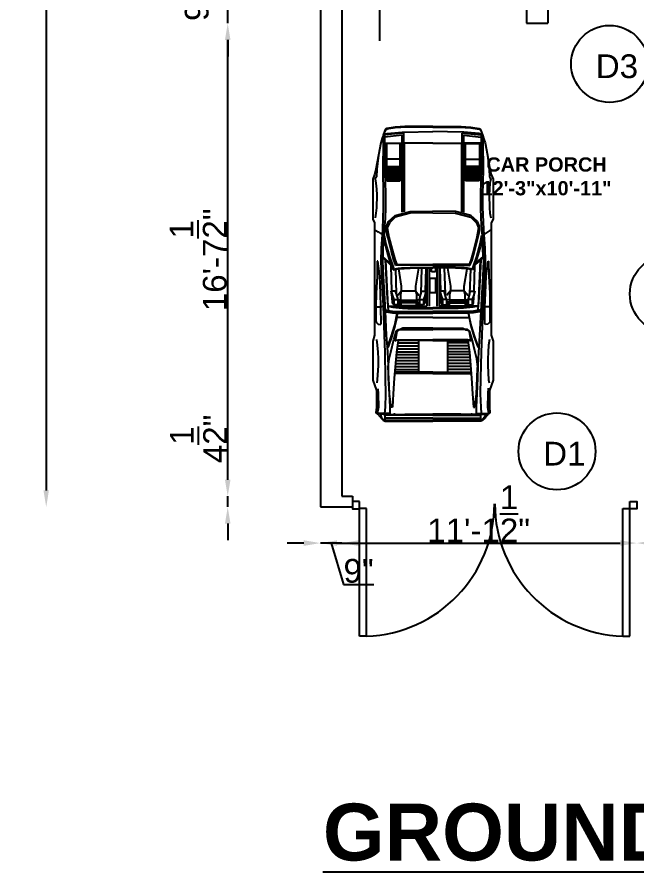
# Model space of a CAD drawing. Header units: inches. Extents: x -1280 to -565, y 3439 to 8161.
# Drawn here: x -1089.1 to -827.7, y 3439.1 to 3799.6 of the extents above; entities that cross this region are included whole.
import ezdxf

# ---------------------------------------------------------------- set-up
doc = ezdxf.new("R2010")
doc.units = ezdxf.units.IN
for name, color, linetype in [('Dimension', 7, 'Continuous'), ('Doors', 1, 'Continuous'), ('Interior Fixture', 222, 'Continuous'), ('Interior wall', 7, 'Continuous'), ('scdulue', 114, 'Continuous'), ('Stairs', 3, 'Continuous'), ('Text', 250, 'Continuous')]:
    doc.layers.add(name, color=color, linetype=linetype)
doc.styles.get("Standard").update_dxf_attribs({"font": 'arial.ttf'})
doc.dimstyles.new('ISO-25', dxfattribs={"dimtxt": 10, "dimasz": 7, "dimexe": 1.25, "dimexo": 0.625, "dimtad": 1, "dimdec": 1, "dimlunit": 4, "dimtxsty": 'Standard', "dimcen": 2.5, "dimse1": 1, "dimse2": 1, "dimadec": 0, "dimazin": 0, "dimtfac": 1, "dimtdec": 1, "dimtmove": 0, "dimatfit": 3, "dimfxl": 0, "dimarcsym": 0})

# ---------------------------------------------------------------- blocks, each defined once
blk = doc.blocks.new('Main Gate')
at = {"layer": 'Doors'}
for p, q in [((-640.68, 4098.29), (-640.68, 4062.29)), ((-638.68, 4098.29), (-638.68, 4062.29)), ((-566.5, 4098.29), (-566.5, 4062.29)), ((-564.5, 4098.29), (-564.5, 4062.29))]:
    blk.add_line(p, q, dxfattribs=at)
for centre, start, end in [((-640.05, 4060.92), 0, 87.9082), ((-565.14, 4060.92), 92.0918, 180)]:
    blk.add_arc(centre, 37.39, start, end, dxfattribs=at)
blk = doc.blocks.new('main')
at = {"layer": 'Doors'}
blk.add_blockref('Main Gate', (0, 0), dxfattribs=at)
blk = doc.blocks.new('gate')
at = {"layer": 'Doors'}
for points in [[(-640.68, 4060.35), (-642.68, 4060.35), (-642.68, 4062.35), (-640.68, 4062.35)], [(-564.5, 4060.35), (-562.5, 4060.35), (-562.5, 4062.35), (-564.5, 4062.35)]]:
    blk.add_lwpolyline(points, close=True, dxfattribs=at)
blk.add_blockref('main', (0, 0), dxfattribs=at)
blk = doc.blocks.new('2')
at = {"layer": 'Doors'}
for p, q in [((-638.68, 4098.29), (-640.68, 4098.29)), ((-566.5, 4098.29), (-564.5, 4098.29)), ((-638.68, 4062.29), (-640.68, 4062.29)), ((-566.5, 4062.29), (-564.5, 4062.29))]:
    blk.add_line(p, q, dxfattribs=at)
blk.add_blockref('gate', (0, 0), dxfattribs=at)
blk = doc.blocks.new('A$C70F44388')
for p, q in [((703, 1729), (773, 1754)), ((773, 1754), (1357, 1754)), ((1357, 1754), (1408, 1729)), ((3048, 1729), (3138, 1754)), ((3138, 1754), (3708, 1754)), ((3708, 1754), (3858, 1701)), ((175, 1617), (239, 1638)), ((239, 1638), (423, 1671)), ((423, 1671), (627, 1709)), ((423, 1671), (627, 1697)), ((627, 1709), (703, 1729)), ((627, 1697), (735, 1703)), ((735, 1703), (766, 1722)), ((766, 1722), (830, 1709)), ((830, 1709), (919, 1703)), ((919, 1703), (1001, 1697)), ((1001, 1697), (1192, 1703)), ((1192, 1703), (1268, 1709)), ((1268, 1709), (1338, 1722)), ((1408, 1729), (1522, 1729)), ((1516, 1729), (1522, 1709)), ((1522, 1729), (3048, 1729)), ((1522, 1709), (1541, 1678)), ((1541, 1678), (1580, 1620)), ((1586, 1620), (1777, 1633)), ((1777, 1633), (1967, 1639)), ((1967, 1690), (2190, 1694)), ((1967, 1683), (1967, 1690)), ((2190, 1655), (1967, 1683)), ((1967, 1639), (2190, 1630)), ((2190, 1694), (2437, 1706)), ((2437, 1643), (2190, 1655)), ((2190, 1630), (2437, 1616)), ((2437, 1706), (2635, 1709)), ((2641, 1636), (2437, 1643)), ((2622, 1729), (2635, 1709)), ((2635, 1636), (2622, 1605)), ((2635, 1709), (2635, 1636)), ((2635, 1709), (2641, 1709)), ((2641, 1709), (2844, 1709)), ((2882, 1635), (2641, 1636)), ((2844, 1709), (2858, 1706)), ((2858, 1706), (2889, 1678)), ((2895, 1644), (2882, 1635)), ((2889, 1678), (2895, 1644)), ((3111, 1703), (3194, 1690)), ((3194, 1690), (3296, 1684)), ((3296, 1684), (3397, 1678)), ((3397, 1678), (3492, 1678)), ((3492, 1678), (3702, 1690)), ((3702, 1690), (3747, 1697)), ((3825, 1683), (3905, 1678)), ((3858, 1701), (4102, 1703)), ((3905, 1678), (4102, 1671)), ((4102, 1703), (4185, 1709)), ((4102, 1671), (4192, 1690)), ((4185, 1709), (4198, 1690)), ((4192, 1690), (4185, 1709)), ((4192, 1641), (4192, 1690)), ((4192, 1506), (4192, 1641)), ((4198, 1690), (4200, 1674)), ((4204, 1641), (4200, 1674)), ((4200, 1674), (4217, 1671)), ((4204, 1582), (4204, 1641)), ((4217, 1671), (4245, 1643)), ((4217, 1639), (4242, 1633)), ((4242, 1633), (4280, 1601)), ((4245, 1643), (4255, 1639)), ((4255, 1639), (4293, 1601)), ((13, 1430), (32, 1551)), ((23, 1430), (42, 1551)), ((32, 1551), (48, 1573)), ((42, 1551), (61, 1576)), ((48, 1573), (139, 1605)), ((61, 1576), (124, 1601)), ((107, 1545), (87, 1328)), ((99, 1328), (124, 1582)), ((112, 1582), (107, 1545)), ((124, 1601), (112, 1582)), ((124, 1582), (627, 1582)), ((131, 1328), (156, 1582)), ((139, 1605), (175, 1617)), ((139, 1605), (239, 1604)), ((239, 1604), (627, 1608)), ((245, 1570), (245, 1341)), ((452, 1570), (245, 1570)), ((252, 1557), (627, 1557)), ((252, 1354), (252, 1557)), ((480, 1557), (452, 1570)), ((480, 1354), (480, 1557)), ((585, 1544), (585, 1363)), ((607, 1544), (607, 1363)), ((627, 1608), (1001, 1601)), ((627, 1582), (798, 1576)), ((627, 1557), (798, 1551)), ((629, 1544), (629, 1363)), ((650, 1544), (650, 1363)), ((672, 1544), (672, 1363)), ((694, 1544), (694, 1363)), ((716, 1544), (716, 1363)), ((737, 1544), (737, 1363)), ((759, 1544), (759, 1363)), ((781, 1544), (781, 1363)), ((798, 1576), (1001, 1570)), ((798, 1551), (798, 1354)), ((1001, 1601), (1186, 1601)), ((1001, 1570), (1186, 1570)), ((1186, 1601), (1504, 1614)), ((1186, 1570), (1348, 1576)), ((1389, 1525), (1300, 1430)), ((1326, 1430), (1408, 1512)), ((1348, 1576), (1504, 1588)), ((1465, 1557), (1389, 1525)), ((1408, 1512), (1484, 1544)), ((1538, 1558), (1465, 1557)), ((1484, 1544), (1618, 1519)), ((1504, 1614), (1586, 1620)), ((1504, 1588), (1592, 1595)), ((1631, 1531), (1538, 1558)), ((1580, 1620), (1592, 1595)), ((1592, 1595), (1777, 1608)), ((1592, 1595), (1592, 1588)), ((1592, 1588), (1723, 1563)), ((1618, 1519), (1797, 1474)), ((1810, 1487), (1631, 1531)), ((1777, 1604), (1635, 1595)), ((1635, 1595), (1748, 1570)), ((1723, 1563), (1902, 1512)), ((1748, 1570), (1928, 1519)), ((1904, 1611), (1777, 1604)), ((1777, 1608), (1916, 1611)), ((1902, 1512), (2029, 1468)), ((2014, 1486), (1904, 1611)), ((1916, 1611), (1967, 1614)), ((1916, 1611), (2037, 1481)), ((1928, 1519), (2014, 1486)), ((1949, 1577), (2437, 1552)), ((1957, 1568), (2628, 1538)), ((1967, 1614), (2190, 1605)), ((2190, 1605), (2437, 1591)), ((2437, 1616), (2622, 1605)), ((2437, 1591), (2609, 1580)), ((2437, 1552), (2628, 1538)), ((2609, 1580), (2705, 1576)), ((2622, 1605), (2615, 1580)), ((2622, 1605), (3048, 1590)), ((2628, 1538), (2628, 966)), ((2628, 1538), (2689, 1528)), ((2628, 1538), (2641, 1461)), ((2679, 1576), (2685, 1557)), ((2685, 1557), (2689, 1528)), ((2689, 1528), (2698, 1468)), ((2705, 1577), (3048, 1558)), ((2705, 1576), (2705, 1577)), ((2705, 1576), (2711, 1557)), ((2711, 1557), (2724, 1468)), ((3048, 1590), (3296, 1581)), ((3048, 1558), (3227, 1547)), ((3214, 1536), (3073, 1487)), ((3079, 1481), (3219, 1531)), ((3200, 1549), (3217, 1542)), ((3217, 1542), (3214, 1536)), ((3219, 1531), (3232, 1538)), ((3227, 1547), (3296, 1543)), ((3232, 1538), (3230, 1544)), ((3296, 1581), (3677, 1573)), ((3296, 1543), (3492, 1531)), ((3396, 1516), (3296, 1493)), ((3518, 1531), (3396, 1516)), ((3492, 1531), (3677, 1529)), ((3677, 1523), (3524, 1529)), ((3677, 1573), (3905, 1568)), ((3677, 1529), (3905, 1518)), ((3905, 1511), (3677, 1523)), ((3905, 1568), (4102, 1576)), ((3905, 1518), (4102, 1506)), ((4102, 1487), (3905, 1511)), ((4102, 1576), (4192, 1582)), ((4102, 1506), (4204, 1506)), ((4192, 1582), (4204, 1582)), ((4204, 1601), (4210, 1594)), ((4204, 1506), (4204, 1582)), ((4210, 1594), (4210, 1456)), ((4217, 877), (4217, 1576)), ((4293, 1576), (4217, 1576)), ((4261, 877), (4261, 1576)), ((4280, 1601), (4293, 1576)), ((4293, 1601), (4306, 1576)), ((4293, 1576), (4293, 877)), ((4306, 1576), (4306, 877)), ((0, 1290), (13, 1430)), ((10, 1264), (23, 1430)), ((1300, 1430), (1243, 1207)), ((1268, 1207), (1326, 1430)), ((1797, 1474), (1941, 1436)), ((1954, 1449), (1810, 1487)), ((1941, 1436), (2019, 1404)), ((2030, 1417), (1954, 1449)), ((2014, 1486), (2060, 1468)), ((2027, 1481), (2014, 1486)), ((2019, 1404), (2019, 1207)), ((2037, 1481), (2027, 1481)), ((2029, 1468), (2088, 1449)), ((2029, 1334), (2030, 1417)), ((2405, 1477), (2032, 1487)), ((2060, 1468), (2094, 1455)), ((2069, 1379), (2064, 1334)), ((2088, 1449), (2069, 1379)), ((2080, 1379), (2072, 1207)), ((2094, 1455), (2080, 1379)), ((2336, 1334), (2080, 1376)), ((2086, 1423), (2447, 1412)), ((2400, 1334), (2469, 1390)), ((2406, 1487), (2405, 1477)), ((2406, 1424), (2405, 1477)), ((2495, 1474), (2406, 1487)), ((2406, 1487), (2476, 1468)), ((2447, 1412), (2406, 1424)), ((2447, 1412), (2527, 1392)), ((2476, 1468), (2527, 1449)), ((2584, 1468), (2495, 1474)), ((2527, 1449), (2527, 1392)), ((2527, 1449), (2603, 1449)), ((2527, 1392), (2546, 1392)), ((2527, 1392), (2539, 1347)), ((2546, 1392), (2564, 1350)), ((2546, 1392), (2609, 1392)), ((2564, 1373), (2609, 1373)), ((2609, 1449), (2584, 1468)), ((2609, 1373), (2609, 1449)), ((2615, 1373), (2609, 1373)), ((2628, 1487), (2641, 1424)), ((2641, 1461), (2647, 1417)), ((2641, 1424), (2651, 1347)), ((2647, 1417), (2654, 1322)), ((2698, 1468), (2705, 1398)), ((2705, 1398), (2705, 1373)), ((2724, 1468), (2729, 1398)), ((2902, 1436), (2729, 1398)), ((2729, 1398), (2793, 1404)), ((2729, 1398), (2730, 1277)), ((2793, 1404), (2915, 1432)), ((2793, 877), (2793, 1404)), ((3073, 1487), (2902, 1436)), ((2915, 1432), (3079, 1481)), ((2985, 1411), (2968, 1379)), ((2968, 1379), (2968, 1354)), ((2971, 1354), (2978, 1379)), ((2978, 1379), (2997, 1404)), ((3115, 1449), (2985, 1411)), ((2997, 1404), (3136, 1430)), ((3296, 1493), (3115, 1449)), ((3124, 1411), (3117, 1385)), ((3117, 1385), (3117, 877)), ((3136, 1430), (3124, 1411)), ((3127, 1385), (3296, 1411)), ((3127, 877), (3127, 1385)), ((3160, 1390), (3160, 1093)), ((3204, 1397), (3204, 1093)), ((3247, 1403), (3247, 1093)), ((3291, 1410), (3291, 1093)), ((3296, 1411), (3677, 1442)), ((3334, 1414), (3334, 1093)), ((3378, 1417), (3378, 1093)), ((3421, 1421), (3421, 1093)), ((3465, 1425), (3465, 1093)), ((3508, 1427), (3508, 1093)), ((3552, 1431), (3552, 1093)), ((3588, 877), (3588, 1434)), ((3607, 877), (3607, 1436)), ((3677, 1442), (3905, 1455)), ((3905, 1455), (4102, 1468)), ((4102, 1468), (4102, 1487)), ((4210, 1456), (4204, 1450)), ((4204, 1450), (4204, 1435)), ((4204, 1429), (4204, 1450)), ((4204, 1435), (4210, 1429)), ((4210, 1429), (4210, 1291)), ((0, 877), (0, 1290)), ((10, 877), (10, 1264)), ((87, 1304), (74, 877)), ((87, 1328), (87, 1304)), ((100, 1304), (99, 1328)), ((239, 1303), (100, 1304)), ((1254, 1328), (131, 1328)), ((1247, 1303), (239, 1303)), ((245, 1341), (452, 1341)), ((245, 1296), (1247, 1296)), ((245, 877), (245, 1296)), ((798, 1354), (252, 1354)), ((452, 1341), (480, 1354)), ((2028, 1207), (2029, 1334)), ((2064, 1334), (2059, 1207)), ((2400, 1334), (2336, 1334)), ((2450, 1347), (2400, 1334)), ((2400, 1334), (2400, 1131)), ((2539, 1347), (2450, 1347)), ((2539, 1347), (2539, 1118)), ((2564, 1350), (2564, 1373)), ((2564, 1373), (2578, 1347)), ((2564, 1093), (2564, 1350)), ((2578, 1347), (2622, 1347)), ((2578, 1118), (2578, 1347)), ((2622, 1347), (2615, 1373)), ((2622, 1118), (2622, 1347)), ((2651, 1347), (2652, 1246)), ((2654, 1322), (2660, 1246)), ((2705, 1373), (2705, 1252)), ((2705, 1252), (2705, 877)), ((2730, 1277), (2730, 877)), ((2946, 1315), (2968, 1354)), ((2946, 877), (2946, 1315)), ((2968, 1354), (2971, 1354)), ((2968, 1354), (2971, 877)), ((4210, 1291), (4204, 1284)), ((4204, 1284), (4204, 877)), ((1243, 1207), (1237, 877)), ((1262, 877), (1268, 1207)), ((2019, 1207), (2018, 877)), ((2025, 877), (2028, 1207)), ((2059, 1207), (2055, 877)), ((2072, 1207), (2068, 877)), ((2071, 1088), (2336, 1131)), ((2336, 1131), (2400, 1131)), ((2400, 1131), (2450, 1118)), ((2400, 1131), (2469, 1076)), ((2652, 1246), (2652, 877)), ((2660, 1246), (2660, 877)), ((2070, 1043), (2447, 1053)), ((2406, 1042), (2405, 989)), ((2527, 1074), (2406, 1042)), ((2450, 1118), (2539, 1118)), ((2476, 998), (2527, 1017)), ((2539, 1118), (2527, 1074)), ((2527, 1074), (2527, 1017)), ((2527, 1074), (2609, 1074)), ((2527, 1017), (2603, 1017)), ((2564, 1093), (2578, 1118)), ((2615, 1093), (2564, 1093)), ((2622, 1118), (2578, 1118)), ((2584, 998), (2609, 1017)), ((2609, 1093), (2615, 1093)), ((2609, 1017), (2609, 1093)), ((2615, 1093), (2622, 1118)), ((3127, 1087), (3588, 1087)), ((0, 877), (0, 464)), ((10, 877), (10, 489)), ((87, 450), (74, 877)), ((245, 877), (245, 458)), ((1243, 546), (1237, 877)), ((1262, 877), (1268, 546)), ((2019, 546), (2018, 877)), ((2025, 877), (2028, 546)), ((2059, 546), (2055, 877)), ((2072, 546), (2068, 877)), ((2070, 979), (2405, 989)), ((2070, 966), (2628, 966)), ((2070, 934), (2628, 934)), ((2074, 912), (2126, 912)), ((2126, 912), (2126, 857)), ((2426, 920), (2221, 920)), ((2221, 920), (2221, 827)), ((2405, 989), (2406, 979)), ((2406, 979), (2584, 998)), ((2406, 979), (2476, 998)), ((2426, 827), (2426, 920)), ((2652, 508), (2652, 877)), ((2660, 508), (2660, 877)), ((2705, 502), (2705, 877)), ((2730, 476), (2730, 877)), ((2793, 877), (2793, 349)), ((2946, 877), (2946, 438)), ((2968, 400), (2971, 877)), ((3117, 368), (3117, 877)), ((3127, 877), (3127, 368)), ((3588, 877), (3588, 319)), ((3607, 877), (3607, 318)), ((4204, 469), (4204, 877)), ((4217, 877), (4217, 178)), ((4261, 877), (4261, 178)), ((4293, 178), (4293, 877)), ((4306, 178), (4306, 877)), ((2070, 820), (2628, 820)), ((2070, 788), (2628, 788)), ((2070, 775), (2405, 765)), ((2126, 857), (2074, 857)), ((2221, 827), (2426, 827)), ((2405, 765), (2406, 775)), ((2406, 712), (2405, 765)), ((2406, 775), (2476, 756)), ((2406, 775), (2584, 756)), ((2476, 756), (2527, 737)), ((2584, 756), (2609, 737)), ((2628, 216), (2628, 787)), ((2070, 711), (2447, 700)), ((2071, 666), (2336, 622)), ((2400, 622), (2469, 678)), ((2400, 622), (2450, 635)), ((2527, 680), (2406, 712)), ((2450, 635), (2539, 635)), ((2527, 737), (2603, 737)), ((2527, 680), (2527, 737)), ((2539, 635), (2527, 680)), ((2527, 680), (2609, 680)), ((2539, 407), (2539, 635)), ((2564, 661), (2564, 404)), ((2615, 661), (2564, 661)), ((2564, 661), (2578, 635)), ((2578, 635), (2578, 407)), ((2622, 635), (2578, 635)), ((2609, 737), (2609, 661)), ((2609, 661), (2615, 661)), ((2615, 661), (2622, 635)), ((2622, 635), (2622, 407)), ((3127, 667), (3588, 667)), ((3160, 363), (3160, 661)), ((3204, 357), (3204, 661)), ((3247, 350), (3247, 661)), ((3291, 344), (3291, 661)), ((3334, 340), (3334, 661)), ((3378, 336), (3378, 661)), ((3421, 333), (3421, 661)), ((3465, 329), (3465, 661)), ((3508, 327), (3508, 661)), ((3552, 323), (3552, 661)), ((1300, 324), (1243, 546)), ((1268, 546), (1326, 324)), ((2019, 349), (2019, 546)), ((2028, 546), (2029, 419)), ((2064, 419), (2059, 546)), ((2080, 375), (2072, 546)), ((2336, 622), (2400, 622)), ((2400, 419), (2400, 622)), ((2651, 407), (2652, 508)), ((2654, 432), (2660, 508)), ((2705, 381), (2705, 502)), ((0, 464), (13, 324)), ((10, 489), (23, 324)), ((87, 426), (87, 450)), ((107, 209), (87, 426)), ((100, 450), (99, 426)), ((99, 426), (124, 171)), ((239, 451), (100, 450)), ((131, 426), (156, 171)), ((1254, 426), (131, 426)), ((1247, 451), (239, 451)), ((245, 458), (1247, 458)), ((245, 413), (452, 413)), ((245, 184), (245, 413)), ((252, 400), (252, 197)), ((798, 400), (252, 400)), ((452, 413), (480, 400)), ((480, 400), (480, 197)), ((585, 210), (585, 391)), ((607, 210), (607, 391)), ((629, 210), (629, 391)), ((650, 210), (650, 391)), ((672, 210), (672, 391)), ((694, 210), (694, 391)), ((716, 210), (716, 391)), ((737, 210), (737, 391)), ((759, 210), (759, 391)), ((781, 210), (781, 391)), ((798, 203), (798, 400)), ((2029, 419), (2030, 337)), ((2069, 375), (2064, 419)), ((2088, 305), (2069, 375)), ((2336, 419), (2080, 378)), ((2094, 298), (2080, 375)), ((2400, 419), (2336, 419)), ((2450, 407), (2400, 419)), ((2400, 419), (2469, 364)), ((2539, 407), (2450, 407)), ((2527, 362), (2539, 407)), ((2546, 362), (2564, 404)), ((2564, 381), (2578, 407)), ((2564, 404), (2564, 381)), ((2564, 381), (2609, 381)), ((2578, 407), (2622, 407)), ((2609, 381), (2609, 305)), ((2615, 381), (2609, 381)), ((2622, 407), (2615, 381)), ((2641, 330), (2651, 407)), ((2647, 337), (2654, 432)), ((2705, 356), (2705, 381)), ((2729, 356), (2730, 476)), ((2946, 438), (2968, 400)), ((2968, 400), (2971, 400)), ((2968, 375), (2968, 400)), ((2985, 343), (2968, 375)), ((2971, 400), (2978, 375)), ((2978, 375), (2997, 349)), ((4210, 463), (4204, 469)), ((4210, 324), (4210, 463)), ((13, 324), (32, 203)), ((23, 324), (42, 203)), ((1389, 229), (1300, 324)), ((1326, 324), (1408, 241)), ((1618, 235), (1797, 280)), ((1810, 267), (1631, 222)), ((1797, 280), (1941, 318)), ((1954, 305), (1810, 267)), ((1902, 241), (2029, 286)), ((2014, 268), (1904, 143)), ((1916, 143), (2037, 273)), ((1928, 235), (2014, 268)), ((1941, 318), (2019, 349)), ((2030, 337), (1954, 305)), ((2014, 268), (2060, 286)), ((2027, 273), (2014, 268)), ((2037, 273), (2027, 273)), ((2029, 286), (2088, 305)), ((2405, 277), (2032, 267)), ((2060, 286), (2094, 298)), ((2086, 331), (2447, 342)), ((2406, 330), (2405, 277)), ((2406, 267), (2405, 277)), ((2447, 342), (2406, 330)), ((2406, 267), (2476, 286)), ((2495, 280), (2406, 267)), ((2447, 342), (2527, 362)), ((2476, 286), (2527, 305)), ((2584, 286), (2495, 280)), ((2527, 305), (2527, 362)), ((2527, 362), (2546, 362)), ((2527, 305), (2603, 305)), ((2546, 362), (2609, 362)), ((2609, 305), (2584, 286)), ((2628, 267), (2641, 330)), ((2628, 216), (2641, 292)), ((2641, 292), (2647, 337)), ((2689, 225), (2698, 286)), ((2698, 286), (2705, 356)), ((2711, 197), (2724, 286)), ((2724, 286), (2729, 356)), ((2902, 318), (2729, 356)), ((2729, 356), (2793, 349)), ((2793, 349), (2915, 322)), ((3073, 267), (2902, 318)), ((2915, 322), (3079, 273)), ((3115, 305), (2985, 343)), ((2997, 349), (3136, 324)), ((3214, 217), (3073, 267)), ((3079, 273), (3219, 222)), ((3296, 261), (3115, 305)), ((3124, 343), (3117, 368)), ((3136, 324), (3124, 343)), ((3127, 368), (3296, 343)), ((3296, 343), (3677, 311)), ((3396, 237), (3296, 261)), ((3677, 311), (3905, 298)), ((3905, 298), (4102, 286)), ((4102, 267), (3905, 242)), ((4102, 286), (4102, 267)), ((4204, 318), (4210, 324)), ((4204, 324), (4204, 304)), ((4204, 304), (4204, 318)), ((4210, 298), (4204, 304)), ((4210, 160), (4210, 298)), ((32, 203), (48, 181)), ((42, 203), (61, 178)), ((48, 181), (139, 149)), ((61, 178), (124, 152)), ((112, 171), (107, 209)), ((124, 152), (112, 171)), ((124, 171), (627, 171)), ((139, 149), (239, 150)), ((139, 149), (175, 137)), ((175, 137), (239, 116)), ((239, 150), (627, 146)), ((452, 184), (245, 184)), ((252, 197), (627, 197)), ((480, 197), (452, 184)), ((627, 197), (798, 203)), ((627, 171), (798, 178)), ((627, 146), (1001, 152)), ((798, 178), (1001, 184)), ((1001, 184), (1186, 184)), ((1001, 152), (1186, 152)), ((1186, 184), (1348, 178)), ((1186, 152), (1504, 140)), ((1348, 178), (1504, 165)), ((1465, 197), (1389, 229)), ((1408, 241), (1484, 210)), ((1538, 196), (1465, 197)), ((1484, 210), (1618, 235)), ((1504, 165), (1592, 159)), ((1504, 140), (1586, 134)), ((1631, 222), (1538, 196)), ((1541, 76), (1580, 134)), ((1580, 134), (1592, 159)), ((1586, 134), (1777, 120)), ((1592, 165), (1723, 191)), ((1592, 159), (1592, 165)), ((1592, 159), (1777, 146)), ((1635, 159), (1748, 184)), ((1777, 150), (1635, 159)), ((1723, 191), (1902, 241)), ((1748, 184), (1928, 235)), ((1904, 143), (1777, 150)), ((1777, 146), (1916, 143)), ((1916, 143), (1967, 140)), ((1949, 177), (2437, 201)), ((1957, 186), (2628, 216)), ((1967, 140), (2190, 149)), ((2190, 149), (2437, 163)), ((2190, 124), (2437, 138)), ((2437, 201), (2628, 216)), ((2437, 163), (2609, 174)), ((2437, 138), (2622, 148)), ((2609, 174), (2705, 178)), ((2622, 148), (2615, 174)), ((2622, 148), (3048, 164)), ((2635, 117), (2622, 148)), ((2628, 216), (2689, 225)), ((2679, 178), (2685, 197)), ((2685, 197), (2689, 225)), ((2705, 178), (2711, 197)), ((2705, 177), (3048, 196)), ((2705, 178), (2705, 177)), ((3048, 196), (3227, 207)), ((3048, 164), (3296, 172)), ((3200, 205), (3217, 211)), ((3217, 211), (3214, 217)), ((3219, 222), (3232, 216)), ((3227, 207), (3296, 211)), ((3232, 216), (3230, 210)), ((3296, 211), (3492, 222)), ((3296, 172), (3677, 181)), ((3518, 223), (3396, 237)), ((3492, 222), (3677, 225)), ((3677, 231), (3524, 224)), ((3905, 242), (3677, 231)), ((3677, 225), (3905, 236)), ((3677, 181), (3905, 185)), ((3905, 236), (4102, 248)), ((3905, 185), (4102, 178)), ((4102, 248), (4204, 248)), ((4102, 178), (4192, 171)), ((4192, 248), (4192, 113)), ((4192, 171), (4204, 171)), ((4204, 248), (4204, 171)), ((4204, 171), (4204, 113)), ((4204, 153), (4210, 160)), ((4293, 178), (4217, 178)), ((4242, 120), (4280, 152)), ((4255, 114), (4293, 152)), ((4280, 152), (4293, 178)), ((4293, 152), (4306, 178)), ((239, 116), (423, 83)), ((423, 83), (627, 57)), ((423, 83), (627, 44)), ((627, 57), (735, 51)), ((627, 44), (703, 25)), ((703, 25), (773, 0)), ((735, 51), (766, 32)), ((766, 32), (830, 44)), ((773, 0), (1357, 0)), ((830, 44), (919, 51)), ((919, 51), (1001, 57)), ((1001, 57), (1192, 51)), ((1192, 51), (1268, 44)), ((1268, 44), (1338, 32)), ((1357, 0), (1408, 25)), ((1408, 25), (1522, 25)), ((1516, 25), (1522, 44)), ((1522, 44), (1541, 76)), ((1522, 25), (3048, 25)), ((1777, 120), (1967, 114)), ((1967, 114), (2190, 124)), ((2190, 99), (1967, 70)), ((1967, 70), (1967, 64)), ((1967, 64), (2190, 60)), ((2437, 110), (2190, 99)), ((2190, 60), (2437, 48)), ((2641, 117), (2437, 110)), ((2437, 48), (2635, 44)), ((2622, 25), (2635, 44)), ((2635, 44), (2635, 117)), ((2635, 44), (2641, 44)), ((2882, 119), (2641, 117)), ((2641, 44), (2844, 44)), ((2844, 44), (2858, 48)), ((2858, 48), (2889, 76)), ((2895, 110), (2882, 119)), ((2889, 76), (2895, 110)), ((3048, 25), (3138, 0)), ((3111, 51), (3194, 64)), ((3138, 0), (3708, 0)), ((3194, 64), (3296, 70)), ((3296, 70), (3397, 76)), ((3397, 76), (3492, 76)), ((3492, 76), (3702, 64)), ((3702, 64), (3747, 57)), ((3708, 0), (3858, 53)), ((3834, 72), (3905, 76)), ((3858, 53), (4102, 51)), ((3905, 76), (4102, 83)), ((4102, 83), (4192, 64)), ((4102, 51), (4185, 44)), ((4192, 64), (4185, 44)), ((4185, 44), (4198, 64)), ((4192, 113), (4192, 64)), ((4198, 64), (4200, 80)), ((4204, 113), (4200, 80)), ((4200, 80), (4217, 83)), ((4204, 114), (4217, 114)), ((4217, 114), (4242, 120)), ((4217, 83), (4245, 110)), ((4245, 110), (4255, 114))]:
    blk.add_line(p, q)
blk = doc.blocks.new('*D56')
at = {"layer": 'Defpoints', "color": 0}
for p in [(-1000.24, 3597.46), (-952.17, 3597.46), (-961.17, 3592.96)]:
    blk.add_point(p, dxfattribs=at)
at = {"layer": 'Dimension', "color": 0, "lineweight": -2}
for p, q in [((-1000.24, 3604.46), (-1000.24, 3631.9)), ((-1000.24, 3592.96), (-1000.24, 3597.46)), ((-1000.24, 3585.96), (-1000.24, 3578.96))]:
    blk.add_line(p, q, dxfattribs=at)
at = {"layer": 'Dimension', "color": 0}
for points in [[(-1001.41, 3604.46), (-999.08, 3604.46), (-1000.24, 3597.46)], [(-1001.41, 3585.96), (-999.08, 3585.96), (-1000.24, 3592.96)]]:
    blk.add_solid(points, dxfattribs=at)
at = {"layer": 'Dimension', "color": 0, "insert": (-1012.58, 3621.68), "char_height": 10, "attachment_point": 5, "rotation": 90}
blk.add_mtext('4{\\H1x;\\S1/2;}"', dxfattribs=at)
blk = doc.blocks.new('*D57')
at = {"layer": 'Defpoints', "color": 0}
for p in [(-1000.24, 3796.96), (-874.17, 3796.96), (-952.17, 3597.46)]:
    blk.add_point(p, dxfattribs=at)
at = {"layer": 'Dimension', "color": 0, "lineweight": -2}
blk.add_line((-1000.24, 3604.46), (-1000.24, 3789.96), dxfattribs=at)
at = {"layer": 'Dimension', "color": 0}
for points in [[(-1001.41, 3789.96), (-999.08, 3789.96), (-1000.24, 3796.96)], [(-1001.41, 3604.46), (-999.08, 3604.46), (-1000.24, 3597.46)]]:
    blk.add_solid(points, dxfattribs=at)
at = {"layer": 'Dimension', "color": 0, "insert": (-1012.66, 3697.21), "char_height": 10, "attachment_point": 5, "rotation": 90}
blk.add_mtext('16\'-7{\\H1x;\\S1/2;}"', dxfattribs=at)
blk = doc.blocks.new('*D58')
at = {"layer": 'Defpoints', "color": 0}
for p in [(-1000.24, 3805.96), (-869.67, 3805.96), (-874.17, 3796.96)]:
    blk.add_point(p, dxfattribs=at)
at = {"layer": 'Dimension', "color": 0, "lineweight": -2}
for p, q in [((-1000.24, 3812.96), (-1000.24, 3819.96)), ((-1000.24, 3796.96), (-1000.24, 3805.96)), ((-1000.24, 3789.96), (-1000.24, 3782.96))]:
    blk.add_line(p, q, dxfattribs=at)
at = {"layer": 'Dimension', "color": 0}
for points in [[(-1001.41, 3812.96), (-999.08, 3812.96), (-1000.24, 3805.96)], [(-1001.41, 3789.96), (-999.08, 3789.96), (-1000.24, 3796.96)]]:
    blk.add_solid(points, dxfattribs=at)
at = {"layer": 'Dimension', "color": 0, "insert": (-1013.27, 3804.28), "char_height": 10, "attachment_point": 5, "rotation": 90}
blk.add_mtext('9"', dxfattribs=at)
blk = doc.blocks.new('*D94')
at = {"layer": 'Defpoints', "color": 0}
for p in [(-827.67, 3592.22), (-670.17, 3592.96), (-827.67, 3577.74)]:
    blk.add_point(p, dxfattribs=at)
at = {"layer": 'Dimension', "color": 0, "lineweight": -2}
blk.add_line((-677.17, 3577.74), (-820.67, 3577.74), dxfattribs=at)
at = {"layer": 'Dimension', "color": 0}
for points in [[(-820.67, 3578.91), (-820.67, 3576.57), (-827.67, 3577.74)], [(-677.17, 3578.91), (-677.17, 3576.57), (-670.17, 3577.74)]]:
    blk.add_solid(points, dxfattribs=at)
at = {"layer": 'Dimension', "color": 0, "insert": (-748.92, 3590.16), "char_height": 10, "attachment_point": 5}
blk.add_mtext('13\'-1{\\H1x;\\S1/2;}"', dxfattribs=at)
blk = doc.blocks.new('*D97')
at = {"layer": 'Defpoints', "color": 0}
for p in [(-961.17, 3597.48), (-952.17, 3597.46), (-961.17, 3577.74)]:
    blk.add_point(p, dxfattribs=at)
at = {"layer": 'Dimension', "color": 0, "lineweight": -2}
for p, q in [((-968.17, 3577.74), (-975.17, 3577.74)), ((-952.17, 3577.74), (-961.17, 3577.74)), ((-952.17, 3577.74), (-961.17, 3577.74)), ((-956.67, 3577.74), (-951.42, 3560.24)), ((-945.17, 3577.74), (-938.17, 3577.74)), ((-951.42, 3560.24), (-938.68, 3560.24))]:
    blk.add_line(p, q, dxfattribs=at)
at = {"layer": 'Dimension', "color": 0}
for points in [[(-968.17, 3578.91), (-968.17, 3576.57), (-961.17, 3577.74)], [(-945.17, 3578.91), (-945.17, 3576.57), (-952.17, 3577.74)]]:
    blk.add_solid(points, dxfattribs=at)
at = {"layer": 'Dimension', "color": 0, "insert": (-945.05, 3565.97), "char_height": 10, "attachment_point": 5}
blk.add_mtext('9"', dxfattribs=at)
blk = doc.blocks.new('*D98')
at = {"layer": 'Defpoints', "color": 0}
for p in [(-961.17, 3597.48), (-827.67, 3597.46), (-827.67, 3577.74)]:
    blk.add_point(p, dxfattribs=at)
at = {"layer": 'Dimension', "color": 0, "lineweight": -2}
blk.add_line((-954.17, 3577.74), (-834.67, 3577.74), dxfattribs=at)
at = {"layer": 'Dimension', "color": 0}
for points in [[(-954.17, 3578.91), (-954.17, 3576.57), (-961.17, 3577.74)], [(-834.67, 3578.91), (-834.67, 3576.57), (-827.67, 3577.74)]]:
    blk.add_solid(points, dxfattribs=at)
at = {"layer": 'Dimension', "color": 0, "insert": (-894.42, 3590.07), "char_height": 10, "attachment_point": 5}
blk.add_mtext('11\'-1{\\H1x;\\S1/2;}"', dxfattribs=at)
blk = doc.blocks.new('*D100')
at = {"layer": 'Defpoints', "color": 0}
for p in [(-961.17, 4132.96), (-1076.79, 3592.96), (-961.17, 3592.96)]:
    blk.add_point(p, dxfattribs=at)
at = {"layer": 'Dimension', "color": 0, "lineweight": -2}
blk.add_line((-1076.79, 4125.96), (-1076.79, 3599.96), dxfattribs=at)
at = {"layer": 'Dimension', "color": 0}
for points in [[(-1077.96, 4125.96), (-1075.63, 4125.96), (-1076.79, 4132.96)], [(-1077.96, 3599.96), (-1075.63, 3599.96), (-1076.79, 3592.96)]]:
    blk.add_solid(points, dxfattribs=at)
at = {"layer": 'Dimension', "color": 0, "insert": (-1082.5, 3862.96), "char_height": 10, "attachment_point": 5, "rotation": 90}
blk.add_mtext("45'", dxfattribs=at)
blk = doc.blocks.new('18')
at = {"layer": 'scdulue'}
blk.add_circle((-861.38, 3616.42), 16.23, dxfattribs=at)
at = {"layer": 'scdulue', "insert": (-867.22, 3620.46), "char_height": 10, "attachment_point": 1}
blk.add_mtext_dynamic_manual_height_columns('D1', width=19.8165, gutter_width=12.5, heights=[0], dxfattribs=at)

msp = doc.modelspace()

# ---------------------------------------------------------------- linework, layer by layer
for p, q in [((-961.17, 4132.96), (-961.17, 3592.96)), ((-952.17, 3597.46), (-947.67, 3597.46)), ((-961.17, 3592.96), (-947.67, 3592.96))]:
    msp.add_line(p, q)
at = {"layer": 'Interior wall'}
for p, q in [((-952.17, 3894.46), (-952.17, 3597.46)), ((-874.17, 3894.46), (-874.17, 3796.96)), ((-865.17, 3805.96), (-865.17, 3796.96)), ((-874.17, 3796.96), (-865.17, 3796.96)), ((-952.17, 3597.46), (-952.17, 3597.46)), ((-947.67, 3597.46), (-947.67, 3592.96))]:
    msp.add_line(p, q, dxfattribs=at)
at = {"layer": 'scdulue'}
for centre in [(-839.19, 3779.81), (-814.41, 3682.8)]:
    msp.add_circle(centre, 16.23, dxfattribs=at)
at = {"layer": 'Stairs'}
msp.add_line((-936.05, 3789.49), (-936.05, 3842.53), dxfattribs=at)

# ---------------------------------------------------------------- block references
at = {"layer": 'Doors', "xscale": 1.496639106931108, "yscale": 1.496639106931108, "zscale": 1.496639106931108, "rotation": 180}
msp.add_blockref('2', (-1789.54, 9672.09), dxfattribs=at)
at = {"layer": 'Interior Fixture', "xscale": 0.0288802072026789, "yscale": 0.0288802072026789, "zscale": 0.0288802072026789, "rotation": 270}
msp.add_blockref('A$C70F44388', (-939.01, 3753.5), dxfattribs=at)
at = {"layer": 'Text'}
msp.add_blockref('18', (0, 0), dxfattribs=at)

# ---------------------------------------------------------------- texts
at = {"layer": 'scdulue', "insert": (-845.03, 3783.85), "char_height": 10, "attachment_point": 1}
msp.add_mtext_dynamic_manual_height_columns('D3', width=19.8165, gutter_width=12.5, heights=[0], dxfattribs=at)
at = {"layer": 'scdulue', "insert": (-960.11, 3467.87), "char_height": 12, "width": 389.2542, "attachment_point": 1}
msp.add_mtext('{\\fArial|b1|i0|c0|p34;\\H2x;\\L\\C0;GROUND FLOOR\\H0.5x;\\C256; }', dxfattribs=at)
at = {"layer": 'Text', "insert": (-865.79, 3732.36), "char_height": 6, "width": 62.5472, "attachment_point": 5}
msp.add_mtext('{\\fArial|b1|i0|c0|p34;CAR PORCH\\P12\'-3"x10\'-11"}', dxfattribs=at)

# ---------------------------------------------------------------- dimensions: what is measured, and where the dimension line sits
at = {"layer": 'Dimension'}
for base, p1, p2, picture, middle in [((-1076.79, 3592.96), (-961.17, 4132.96), (-961.17, 3592.96), '*D100', (-1082.5, 3862.96)), ((-1000.24, 3597.46), (-961.17, 3592.96), (-952.17, 3597.46), '*D56', (-1012.58, 3621.68))]:
    dim = msp.add_linear_dim(base=base, p1=p1, p2=p2, angle=90, dimstyle='ISO-25', dxfattribs=at)
    dim.commit()
    dim.dimension.update_dxf_attribs({"geometry": picture, "text_midpoint": middle})
for base, p1, p2, picture, middle in [((-1000.24, 3805.96), (-874.17, 3796.96), (-869.67, 3805.96), '*D58', (-1013.27, 3804.28)), ((-1000.24, 3796.96), (-952.17, 3597.46), (-874.17, 3796.96), '*D57', (-1012.66, 3697.21))]:
    dim = msp.add_linear_dim(base=base, p1=p1, p2=p2, angle=90, dimstyle='ISO-25', override={"dimtmove": 1}, dxfattribs=at)
    dim.commit()
    dim.dimension.update_dxf_attribs({"geometry": picture, "text_midpoint": middle})
for base, p1, p2, picture, middle in [((-827.67, 3577.74), (-961.17, 3597.48), (-827.67, 3597.46), '*D98', (-894.42, 3590.07)), ((-827.67, 3577.74), (-670.17, 3592.96), (-827.67, 3592.22), '*D94', (-748.92, 3590.16)), ((-961.17, 3577.74), (-952.17, 3597.46), (-961.17, 3597.48), '*D97', (-950.8, 3565.97))]:
    dim = msp.add_linear_dim(base=base, p1=p1, p2=p2, dimstyle='ISO-25', override={"dimtmove": 1}, dxfattribs=at)
    dim.commit()
    dim.dimension.update_dxf_attribs({"geometry": picture, "text_midpoint": middle})

doc.saveas('drawing.dxf')
